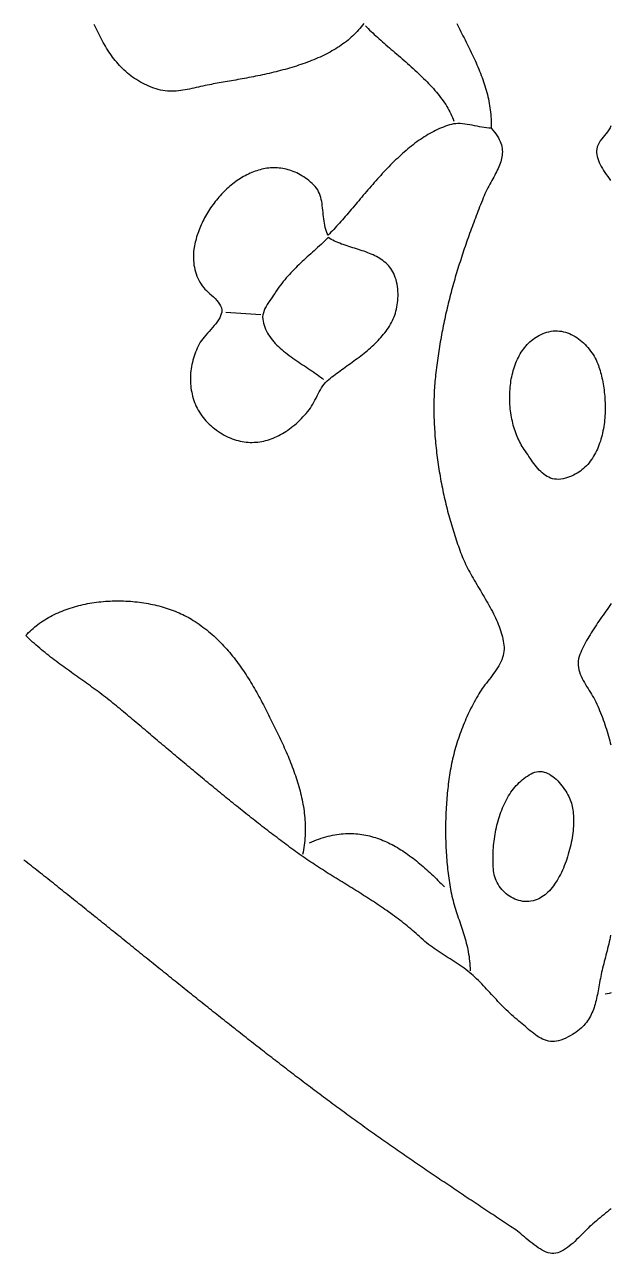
# Model space of a CAD drawing. Header units: millimetres. Extents: x 77 to 1225, y 196 to 1306.
# Drawn here: x 441 to 692, y 196 to 724 of the extents above; entities that cross this region are included whole.
import ezdxf

# ---------------------------------------------------------------- set-up
doc = ezdxf.new("R2010")
doc.units = ezdxf.units.MM
doc.layers.add('0_0_0', color=3, linetype='Continuous')

msp = doc.modelspace()

# ---------------------------------------------------------------- linework, layer by layer
at = {"layer": '0_0_0'}
for points in [[(586.44, 724.42), (585.92, 723.7), (585.38, 722.99), (584.82, 722.29), (584.24, 721.62), (583.64, 720.95), (583.02, 720.3), (582.39, 719.66), (581.74, 719.04), (581.08, 718.43), (580.4, 717.84), (579.7, 717.25), (578.99, 716.68), (578.26, 716.13), (577.52, 715.58), (576.76, 715.05), (576, 714.53), (575.21, 714.02), (574.42, 713.53), (573.61, 713.04), (572.8, 712.57), (571.97, 712.11), (571.13, 711.66), (570.28, 711.22), (569.42, 710.79), (568.55, 710.37), (567.67, 709.96), (566.78, 709.57), (565.88, 709.18), (564.98, 708.8), (564.06, 708.43), (563.14, 708.07), (562.22, 707.72), (561.28, 707.38), (560.34, 707.04), (559.4, 706.72), (558.45, 706.4), (557.49, 706.09), (556.54, 705.79), (555.57, 705.5), (554.61, 705.21), (553.64, 704.93), (552.66, 704.66), (551.69, 704.4), (550.71, 704.14), (549.74, 703.89), (548.76, 703.64), (547.78, 703.4), (546.8, 703.17), (545.82, 702.94), (544.84, 702.72), (543.86, 702.5), (542.89, 702.29), (541.91, 702.09), (540.94, 701.88), (539.97, 701.69), (539.01, 701.49), (538.04, 701.3), (537.09, 701.12), (536.13, 700.94), (535.18, 700.76), (534.24, 700.58), (533.3, 700.41), (532.37, 700.25), (531.44, 700.08), (530.52, 699.92), (529.61, 699.76), (528.7, 699.6), (527.81, 699.44), (526.92, 699.28), (526.04, 699.13), (525.17, 698.98), (524.31, 698.83), (523.46, 698.68), (522.62, 698.53), (521.8, 698.38), (520.98, 698.23), (520.18, 698.08), (519.21, 697.9), (518.24, 697.7), (517.28, 697.49), (516.32, 697.27), (515.37, 697.06), (514.42, 696.84), (513.47, 696.63), (512.52, 696.42), (511.57, 696.22), (510.62, 696.03), (509.68, 695.86), (508.73, 695.7), (507.78, 695.56), (506.83, 695.45), (505.88, 695.37), (504.93, 695.31), (503.97, 695.28), (503.01, 695.29), (502.05, 695.34), (501.08, 695.43), (500.11, 695.57), (499.14, 695.75), (498.16, 695.98), (497.17, 696.26), (496.18, 696.6), (495.16, 696.99), (494.16, 697.4), (493.2, 697.82), (492.26, 698.27), (491.35, 698.74), (490.46, 699.22), (489.59, 699.73), (488.75, 700.25), (487.93, 700.78), (487.13, 701.34), (486.36, 701.91), (485.61, 702.49), (484.87, 703.1), (484.16, 703.72), (483.47, 704.35), (482.79, 705), (482.13, 705.66), (481.5, 706.33), (480.87, 707.02), (480.27, 707.72), (479.68, 708.44), (479.1, 709.17), (478.54, 709.91), (477.99, 710.66), (477.46, 711.42), (476.94, 712.2), (476.43, 712.98), (475.93, 713.78), (475.44, 714.59), (474.97, 715.4), (474.5, 716.23), (474.04, 717.06), (473.59, 717.9), (473.15, 718.75), (472.71, 719.61), (472.29, 720.48), (471.86, 721.35), (471.45, 722.23), (471.04, 723.12), (470.63, 724.01)], [(626.42, 724.39), (626.87, 723.5), (627.31, 722.61), (627.76, 721.73), (628.21, 720.84), (628.66, 719.96), (629.11, 719.07), (629.56, 718.18), (630.01, 717.3), (630.46, 716.41), (630.9, 715.53), (631.34, 714.64), (631.78, 713.75), (632.22, 712.86), (632.65, 711.97), (633.07, 711.08), (633.49, 710.19), (633.91, 709.3), (634.32, 708.41), (634.72, 707.51), (635.11, 706.61), (635.5, 705.72), (635.88, 704.82), (636.25, 703.91), (636.61, 703.01), (636.96, 702.1), (637.3, 701.19), (637.63, 700.28), (637.95, 699.37), (638.26, 698.45), (638.55, 697.53), (638.83, 696.61), (639.1, 695.69), (639.36, 694.76), (639.6, 693.83), (639.83, 692.9), (640.04, 691.96), (640.23, 691.02), (640.41, 690.07), (640.58, 689.12), (640.72, 688.17), (640.85, 687.22), (640.96, 686.25), (641.05, 685.29), (641.12, 684.32), (641.17, 683.35), (641.21, 682.37), (641.22, 681.39), (641.21, 680.4), (641.18, 679.41), (640.23, 679.44), (639.26, 679.52), (638.26, 679.65), (637.24, 679.81), (636.22, 680), (635.18, 680.2), (634.13, 680.42), (633.08, 680.63), (632.03, 680.83), (630.99, 681.01), (629.96, 681.17), (628.94, 681.29), (627.93, 681.36), (626.95, 681.38), (626, 681.33), (625.07, 681.22), (624.18, 681.02), (623.3, 680.77), (622.44, 680.5), (621.58, 680.2), (620.72, 679.89), (619.87, 679.55), (619.02, 679.19), (618.19, 678.81), (617.35, 678.42), (616.52, 678), (615.7, 677.57), (614.88, 677.11), (614.06, 676.64), (613.25, 676.16), (612.45, 675.65), (611.65, 675.13), (610.85, 674.6), (610.06, 674.05), (609.27, 673.48), (608.49, 672.9), (607.72, 672.31), (606.94, 671.71), (606.17, 671.09), (605.41, 670.46), (604.65, 669.81), (603.9, 669.16), (603.15, 668.5), (602.4, 667.82), (601.66, 667.14), (600.92, 666.44), (600.18, 665.74), (599.45, 665.03), (598.73, 664.31), (598.01, 663.58), (597.29, 662.85), (596.57, 662.11), (595.86, 661.37), (595.16, 660.62), (594.45, 659.86), (593.75, 659.1), (593.06, 658.33), (592.36, 657.57), (591.68, 656.8), (590.99, 656.02), (590.31, 655.25), (589.63, 654.47), (588.95, 653.69), (588.28, 652.91), (587.61, 652.13), (586.94, 651.35), (586.28, 650.58), (585.62, 649.8), (584.97, 649.03), (584.31, 648.25), (583.66, 647.48), (583.01, 646.72), (582.37, 645.95), (581.72, 645.2), (581.08, 644.44), (580.45, 643.69), (579.81, 642.95), (579.18, 642.21), (578.55, 641.48), (577.92, 640.76), (577.3, 640.04), (576.68, 639.34), (576.06, 638.64), (575.44, 637.95), (574.82, 637.27), (574.21, 636.59), (573.6, 635.93), (572.99, 635.28), (572.38, 634.65), (571.78, 634.02), (571.18, 633.41), (570.78, 634.21), (570.45, 635.04), (570.16, 635.89), (569.92, 636.76), (569.71, 637.66), (569.54, 638.57), (569.39, 639.49), (569.27, 640.42), (569.16, 641.36), (569.06, 642.31), (568.97, 643.25), (568.88, 644.19), (568.78, 645.13), (568.66, 646.06), (568.53, 646.98), (568.38, 647.89), (568.2, 648.78), (567.98, 649.65), (567.72, 650.5), (567.42, 651.32), (567.07, 652.11), (566.66, 652.87), (566.18, 653.6), (565.64, 654.29), (565.03, 654.94), (564.31, 655.61), (563.58, 656.25), (562.86, 656.85), (562.13, 657.42), (561.39, 657.95), (560.65, 658.46), (559.91, 658.93), (559.17, 659.36), (558.42, 659.77), (557.68, 660.15), (556.93, 660.49), (556.17, 660.8), (555.42, 661.09), (554.67, 661.34), (553.91, 661.57), (553.16, 661.76), (552.4, 661.93), (551.64, 662.07), (550.89, 662.18), (550.13, 662.27), (549.38, 662.33), (548.62, 662.36), (547.87, 662.37), (547.12, 662.35), (546.37, 662.31), (545.62, 662.24), (544.88, 662.15), (544.13, 662.04), (543.39, 661.9), (542.65, 661.74), (541.92, 661.56), (541.19, 661.35), (540.46, 661.13), (539.74, 660.88), (539.02, 660.61), (538.3, 660.33), (537.59, 660.02), (536.89, 659.69), (536.19, 659.35), (535.49, 658.98), (534.8, 658.6), (534.12, 658.2), (533.44, 657.78), (532.77, 657.35), (532.11, 656.9), (531.45, 656.43), (530.81, 655.95), (530.16, 655.46), (529.53, 654.95), (528.9, 654.42), (528.29, 653.88), (527.68, 653.33), (527.08, 652.77), (526.49, 652.19), (525.9, 651.6), (525.33, 651), (524.77, 650.38), (524.22, 649.76), (523.68, 649.13), (523.14, 648.48), (522.62, 647.83), (522.11, 647.17), (521.62, 646.5), (521.13, 645.82), (520.65, 645.13), (520.19, 644.44), (519.74, 643.73), (519.3, 643.03), (518.88, 642.31), (518.47, 641.59), (518.07, 640.87), (517.68, 640.14), (517.31, 639.4), (516.96, 638.67), (516.61, 637.93), (516.29, 637.18), (515.97, 636.43), (515.68, 635.68), (515.39, 634.93), (515.13, 634.18), (514.88, 633.42), (514.64, 632.67), (514.42, 631.92), (514.22, 631.16), (514.04, 630.41), (513.87, 629.65), (513.72, 628.9), (513.59, 628.15), (513.48, 627.41), (513.36, 626.45), (513.28, 625.49), (513.25, 624.52), (513.25, 623.54), (513.29, 622.56), (513.37, 621.58), (513.5, 620.6), (513.66, 619.63), (513.87, 618.67), (514.12, 617.72), (514.41, 616.78), (514.74, 615.86), (515.12, 614.96), (515.54, 614.08), (516.01, 613.22), (516.52, 612.4), (517.07, 611.6), (517.67, 610.83), (518.23, 610.22), (518.87, 609.59), (519.57, 608.95), (520.32, 608.28), (521.09, 607.59), (521.86, 606.88), (522.6, 606.15), (523.31, 605.4), (523.95, 604.63), (524.5, 603.83), (524.94, 603.01), (525.26, 602.17), (525.42, 601.3), (525.41, 600.41), (525.24, 599.58), (524.95, 598.75), (524.56, 597.91), (524.07, 597.07), (523.5, 596.23), (522.86, 595.39), (522.18, 594.55), (521.46, 593.72), (520.72, 592.89), (519.97, 592.07), (519.24, 591.26), (518.53, 590.46), (517.85, 589.68), (517.23, 588.9), (516.68, 588.15), (516.22, 587.41), (515.76, 586.59), (515.33, 585.76), (514.92, 584.92), (514.54, 584.07), (514.18, 583.2), (513.85, 582.33), (513.55, 581.45), (513.27, 580.56), (513.02, 579.67), (512.79, 578.77), (512.59, 577.86), (512.42, 576.95), (512.27, 576.04), (512.15, 575.12), (512.06, 574.2), (512, 573.28), (511.96, 572.36), (511.95, 571.44), (511.97, 570.53), (512.02, 569.61), (512.1, 568.7), (512.21, 567.79), (512.34, 566.88), (512.51, 565.98), (512.7, 565.09), (512.92, 564.2), (513.18, 563.32), (513.46, 562.45), (513.78, 561.58), (514.12, 560.73), (514.5, 559.89), (514.9, 559.06), (515.34, 558.24), (515.81, 557.44), (516.31, 556.65), (516.84, 555.88), (517.41, 555.12), (518, 554.38), (518.63, 553.65), (519.29, 552.94), (519.99, 552.25), (520.72, 551.59), (521.48, 550.94), (522.27, 550.31), (523.12, 549.68), (523.97, 549.09), (524.83, 548.54), (525.68, 548.02), (526.54, 547.54), (527.4, 547.1), (528.25, 546.69), (529.11, 546.31), (529.97, 545.97), (530.82, 545.67), (531.68, 545.4), (532.53, 545.16), (533.39, 544.95), (534.24, 544.78), (535.09, 544.64), (535.94, 544.54), (536.79, 544.46), (537.63, 544.42), (538.48, 544.41), (539.32, 544.43), (540.16, 544.48), (540.99, 544.56), (541.83, 544.67), (542.65, 544.81), (543.48, 544.98), (544.3, 545.17), (545.12, 545.4), (545.93, 545.65), (546.74, 545.93), (547.55, 546.24), (548.35, 546.58), (549.15, 546.94), (549.94, 547.33), (550.72, 547.74), (551.5, 548.18), (552.28, 548.65), (553.04, 549.14), (553.8, 549.66), (554.56, 550.19), (555.31, 550.76), (556.05, 551.34), (556.79, 551.95), (557.51, 552.58), (558.23, 553.24), (558.95, 553.92), (559.65, 554.61), (560.35, 555.33), (561.04, 556.07), (561.72, 556.84), (562.39, 557.62), (562.98, 558.37), (563.54, 559.15), (564.06, 559.98), (564.56, 560.82), (565.04, 561.69), (565.5, 562.57), (565.96, 563.46), (566.42, 564.36), (566.88, 565.24), (567.35, 566.12), (567.84, 566.98), (568.35, 567.82), (568.89, 568.63), (569.46, 569.4), (570.08, 570.13), (570.74, 570.81), (571.45, 571.44), (572.12, 571.98), (572.8, 572.51), (573.49, 573.04), (574.18, 573.57), (574.89, 574.1), (575.61, 574.62), (576.33, 575.15), (577.05, 575.68), (577.78, 576.21), (578.52, 576.74), (579.26, 577.27), (580, 577.8), (580.74, 578.34), (581.48, 578.88), (582.22, 579.42), (582.96, 579.96), (583.69, 580.51), (584.43, 581.06), (585.16, 581.62), (585.88, 582.19), (586.6, 582.75), (587.31, 583.33), (588.02, 583.91), (588.71, 584.5), (589.4, 585.09), (590.08, 585.7), (590.74, 586.31), (591.39, 586.93), (592.03, 587.55), (592.66, 588.19), (593.27, 588.84), (593.87, 589.49), (594.44, 590.16), (595.01, 590.84), (595.55, 591.53), (596.07, 592.23), (596.58, 592.94), (597.06, 593.67), (597.52, 594.4), (597.96, 595.16), (598.37, 595.92), (598.76, 596.7), (599.13, 597.49), (599.47, 598.3), (599.78, 599.12), (600.06, 599.96), (600.31, 600.82), (600.54, 601.69), (600.73, 602.58), (600.89, 603.49), (601.02, 604.41), (601.12, 605.35), (601.18, 606.31), (601.21, 607.29), (601.2, 608.29), (601.15, 609.31), (601.07, 610.35), (600.95, 611.41), (600.78, 612.45), (600.58, 613.44), (600.33, 614.39), (600.04, 615.28), (599.71, 616.14), (599.35, 616.94), (598.95, 617.71), (598.52, 618.44), (598.06, 619.12), (597.56, 619.78), (597.04, 620.39), (596.48, 620.97), (595.9, 621.52), (595.3, 622.04), (594.67, 622.53), (594.01, 622.99), (593.34, 623.43), (592.65, 623.84), (591.94, 624.23), (591.21, 624.61), (590.47, 624.96), (589.71, 625.29), (588.94, 625.61), (588.16, 625.91), (587.37, 626.21), (586.58, 626.49), (585.77, 626.76), (584.96, 627.03), (584.15, 627.29), (583.34, 627.54), (582.52, 627.79), (581.71, 628.05), (580.89, 628.3), (580.08, 628.55), (579.28, 628.81), (578.48, 629.08), (577.69, 629.35), (576.91, 629.63), (576.14, 629.93), (575.38, 630.23), (574.64, 630.55), (573.91, 630.88), (573.2, 631.23), (572.5, 631.6), (571.83, 631.99), (571.18, 632.41), (570.41, 631.66), (569.65, 630.92), (568.89, 630.2), (568.14, 629.49), (567.38, 628.79), (566.63, 628.1), (565.88, 627.42), (565.14, 626.74), (564.4, 626.07), (563.66, 625.4), (562.92, 624.74), (562.19, 624.07), (561.46, 623.41), (560.74, 622.75), (560.02, 622.08), (559.31, 621.41), (558.6, 620.74), (557.9, 620.06), (557.21, 619.38), (556.52, 618.69), (555.83, 617.99), (555.16, 617.27), (554.49, 616.55), (553.83, 615.81), (553.17, 615.06), (552.52, 614.3), (551.88, 613.52), (551.25, 612.72), (550.63, 611.9), (550.01, 611.06), (549.41, 610.2), (548.81, 609.31), (548.22, 608.41), (547.74, 607.67), (547.21, 606.91), (546.65, 606.13), (546.08, 605.32), (545.52, 604.49), (544.97, 603.65), (544.46, 602.79), (544, 601.91), (543.61, 601.03), (543.31, 600.13), (543.1, 599.23), (543.01, 598.32), (543.05, 597.41), (543.2, 596.48), (543.39, 595.58), (543.64, 594.7), (543.94, 593.84), (544.28, 593), (544.67, 592.18), (545.1, 591.38), (545.57, 590.59), (546.08, 589.83), (546.62, 589.08), (547.2, 588.35), (547.81, 587.63), (548.45, 586.93), (549.12, 586.24), (549.81, 585.56), (550.53, 584.9), (551.27, 584.26), (552.02, 583.62), (552.8, 583), (553.58, 582.38), (554.39, 581.78), (555.2, 581.18), (556.02, 580.6), (556.84, 580.02), (557.67, 579.45), (558.51, 578.89), (559.34, 578.33), (560.17, 577.78), (560.99, 577.24), (561.81, 576.7), (562.62, 576.16), (563.42, 575.63), (564.21, 575.1), (564.98, 574.57), (565.74, 574.04), (566.47, 573.52), (567.18, 572.99), (567.87, 572.46), (568.54, 571.94), (569.18, 571.41)], [(587.18, 723.41), (587.77, 722.8), (588.38, 722.18), (589, 721.56), (589.65, 720.94), (590.3, 720.32), (590.98, 719.69), (591.66, 719.06), (592.36, 718.43), (593.07, 717.79), (593.79, 717.15), (594.52, 716.51), (595.26, 715.86), (596.01, 715.21), (596.76, 714.56), (597.52, 713.9), (598.29, 713.24), (599.07, 712.58), (599.84, 711.91), (600.63, 711.24), (601.41, 710.57), (602.2, 709.9), (602.98, 709.22), (603.77, 708.53), (604.56, 707.85), (605.34, 707.16), (606.13, 706.46), (606.91, 705.77), (607.69, 705.07), (608.46, 704.36), (609.22, 703.65), (609.98, 702.94), (610.74, 702.23), (611.48, 701.51), (612.22, 700.79), (612.95, 700.07), (613.67, 699.34), (614.37, 698.61), (615.07, 697.87), (615.75, 697.13), (616.41, 696.39), (617.07, 695.65), (617.71, 694.9), (618.33, 694.14), (618.93, 693.39), (619.52, 692.63), (620.09, 691.86), (620.64, 691.09), (621.17, 690.32), (621.68, 689.55), (622.16, 688.77), (622.63, 687.99), (623.07, 687.2), (623.48, 686.41), (623.88, 685.62), (624.24, 684.82), (624.58, 684.02), (624.89, 683.22), (625.18, 682.41)], [(641.18, 679.41), (641.95, 678.56), (642.65, 677.72), (643.27, 676.9), (643.83, 676.09), (644.32, 675.29), (644.74, 674.5), (645.09, 673.73), (645.39, 672.96), (645.63, 672.21), (645.81, 671.46), (645.94, 670.72), (646.02, 669.99), (646.05, 669.26), (646.03, 668.54), (645.97, 667.82), (645.87, 667.1), (645.73, 666.38), (645.55, 665.67), (645.34, 664.96), (645.1, 664.24), (644.83, 663.53), (644.53, 662.81), (644.21, 662.09), (643.87, 661.36), (643.51, 660.63), (643.13, 659.9), (642.74, 659.15), (642.33, 658.4), (641.92, 657.65), (641.5, 656.88), (641.08, 656.1), (640.65, 655.31), (640.23, 654.51), (639.81, 653.7), (639.39, 652.87), (638.98, 652.03), (638.58, 651.17), (638.2, 650.3), (637.83, 649.41), (637.44, 648.44), (637.06, 647.47), (636.67, 646.51), (636.29, 645.55), (635.92, 644.59), (635.55, 643.63), (635.18, 642.68), (634.81, 641.72), (634.45, 640.77), (634.09, 639.82), (633.73, 638.87), (633.37, 637.93), (633.02, 636.98), (632.68, 636.04), (632.33, 635.09), (631.99, 634.15), (631.65, 633.21), (631.31, 632.27), (630.98, 631.33), (630.65, 630.39), (630.33, 629.45), (630, 628.52), (629.69, 627.58), (629.37, 626.65), (629.06, 625.71), (628.75, 624.77), (628.44, 623.84), (628.14, 622.9), (627.84, 621.97), (627.54, 621.03), (627.25, 620.1), (626.96, 619.16), (626.67, 618.23), (626.39, 617.29), (626.11, 616.35), (625.83, 615.42), (625.56, 614.48), (625.29, 613.54), (625.02, 612.6), (624.76, 611.66), (624.5, 610.72), (624.25, 609.78), (624, 608.84), (623.75, 607.89), (623.5, 606.95), (623.26, 606), (623.02, 605.05), (622.79, 604.1), (622.56, 603.15), (622.33, 602.19), (622.11, 601.24), (621.89, 600.28), (621.67, 599.32), (621.46, 598.36), (621.25, 597.4), (621.04, 596.43), (620.84, 595.46), (620.64, 594.49), (620.45, 593.52), (620.25, 592.54), (620.07, 591.57), (619.88, 590.58), (619.7, 589.6), (619.53, 588.61), (619.35, 587.62), (619.19, 586.63), (619.02, 585.64), (618.86, 584.64), (618.7, 583.63), (618.55, 582.63), (618.4, 581.62), (618.25, 580.61), (618.11, 579.59), (617.97, 578.57), (617.84, 577.54), (617.71, 576.52), (617.58, 575.48), (617.46, 574.45), (617.34, 573.41), (617.24, 572.48), (617.15, 571.55), (617.06, 570.61), (616.99, 569.67), (616.92, 568.72), (616.85, 567.77), (616.8, 566.82), (616.75, 565.86), (616.71, 564.9), (616.67, 563.93), (616.64, 562.96), (616.62, 561.99), (616.61, 561.01), (616.6, 560.03), (616.6, 559.04), (616.6, 558.06), (616.61, 557.07), (616.63, 556.08), (616.66, 555.08), (616.69, 554.08), (616.73, 553.08), (616.77, 552.08), (616.83, 551.08), (616.88, 550.07), (616.95, 549.07), (617.02, 548.06), (617.09, 547.05), (617.18, 546.04), (617.27, 545.03), (617.36, 544.01), (617.46, 543), (617.57, 541.99), (617.68, 540.97), (617.8, 539.96), (617.92, 538.94), (618.05, 537.92), (618.19, 536.91), (618.33, 535.89), (618.48, 534.88), (618.63, 533.87), (618.79, 532.85), (618.95, 531.84), (619.12, 530.83), (619.3, 529.82), (619.48, 528.81), (619.66, 527.8), (619.85, 526.79), (620.05, 525.79), (620.25, 524.79), (620.45, 523.79), (620.67, 522.79), (620.88, 521.79), (621.1, 520.8), (621.33, 519.8), (621.56, 518.82), (621.8, 517.83), (622.04, 516.85), (622.28, 515.87), (622.53, 514.89), (622.79, 513.92), (623.05, 512.95), (623.31, 511.98), (623.58, 511.02), (623.85, 510.06), (624.13, 509.11), (624.41, 508.16), (624.7, 507.22), (624.99, 506.28), (625.28, 505.34), (625.58, 504.41), (625.88, 503.49), (626.19, 502.57), (626.5, 501.65), (626.82, 500.74), (627.14, 499.84), (627.46, 498.94), (627.79, 498.05), (628.12, 497.16), (628.45, 496.28), (628.79, 495.41), (629.12, 494.59), (629.48, 493.76), (629.85, 492.92), (630.25, 492.08), (630.66, 491.24), (631.1, 490.39), (631.54, 489.53), (632.01, 488.67), (632.48, 487.8), (632.97, 486.93), (633.47, 486.06), (633.98, 485.18), (634.49, 484.3), (635.01, 483.41), (635.54, 482.53), (636.07, 481.63), (636.6, 480.74), (637.13, 479.84), (637.67, 478.94), (638.2, 478.04), (638.72, 477.14), (639.25, 476.24), (639.76, 475.33), (640.27, 474.42), (640.77, 473.52), (641.26, 472.61), (641.74, 471.7), (642.21, 470.79), (642.66, 469.88), (643.09, 468.97), (643.51, 468.06), (643.91, 467.15), (644.29, 466.25), (644.65, 465.34), (644.99, 464.44), (645.3, 463.54), (645.59, 462.64), (645.85, 461.74), (646.08, 460.84), (646.29, 459.95), (646.46, 459.06), (646.6, 458.17), (646.71, 457.29), (646.78, 456.41), (646.79, 455.5), (646.73, 454.6), (646.59, 453.7), (646.38, 452.81), (646.1, 451.92), (645.77, 451.04), (645.38, 450.16), (644.94, 449.3), (644.47, 448.43), (643.95, 447.58), (643.41, 446.73), (642.84, 445.89), (642.24, 445.05), (641.64, 444.23), (641.02, 443.41), (640.4, 442.6), (639.78, 441.79), (639.17, 441), (638.57, 440.21), (637.99, 439.43), (637.43, 438.66), (636.9, 437.9), (636.41, 437.15), (635.95, 436.41), (635.44, 435.53), (634.93, 434.64), (634.44, 433.75), (633.95, 432.86), (633.48, 431.96), (633.01, 431.06), (632.55, 430.16), (632.1, 429.25), (631.66, 428.34), (631.23, 427.43), (630.81, 426.51), (630.4, 425.59), (630, 424.66), (629.6, 423.73), (629.22, 422.8), (628.85, 421.86), (628.48, 420.92), (628.13, 419.98), (627.79, 419.03), (627.45, 418.08), (627.13, 417.13), (626.82, 416.17), (626.51, 415.21), (626.22, 414.24), (625.93, 413.27), (625.66, 412.3), (625.4, 411.33), (625.14, 410.35), (624.9, 409.37), (624.67, 408.38), (624.45, 407.4), (624.24, 406.4), (624.04, 405.41), (623.85, 404.41), (623.67, 403.41), (623.5, 402.41), (623.35, 401.46), (623.21, 400.5), (623.07, 399.54), (622.94, 398.58), (622.81, 397.6), (622.69, 396.63), (622.58, 395.64), (622.47, 394.65), (622.37, 393.66), (622.28, 392.66), (622.19, 391.66), (622.11, 390.66), (622.03, 389.65), (621.97, 388.63), (621.9, 387.62), (621.85, 386.6), (621.8, 385.58), (621.75, 384.56), (621.71, 383.54), (621.68, 382.51), (621.66, 381.48), (621.64, 380.45), (621.63, 379.43), (621.62, 378.4), (621.62, 377.37), (621.63, 376.34), (621.64, 375.31), (621.66, 374.28), (621.69, 373.25), (621.72, 372.23), (621.76, 371.2), (621.81, 370.18), (621.86, 369.16), (621.92, 368.14), (621.99, 367.13), (622.06, 366.12), (622.14, 365.11), (622.22, 364.1), (622.31, 363.1), (622.41, 362.1), (622.52, 361.11), (622.63, 360.12), (622.74, 359.13), (622.87, 358.16), (623, 357.18), (623.14, 356.22), (623.28, 355.25), (623.43, 354.3), (623.59, 353.35), (623.76, 352.41), (623.94, 351.42), (624.15, 350.43), (624.37, 349.46), (624.6, 348.5), (624.84, 347.55), (625.1, 346.61), (625.36, 345.68), (625.64, 344.75), (625.92, 343.82), (626.21, 342.91), (626.51, 342), (626.81, 341.09), (627.11, 340.18), (627.42, 339.28), (627.72, 338.38), (628.03, 337.48), (628.33, 336.58), (628.63, 335.68), (628.93, 334.77), (629.22, 333.87), (629.5, 332.96), (629.78, 332.05), (630.04, 331.13), (630.3, 330.21), (630.55, 329.28), (630.78, 328.35), (631, 327.41), (631.2, 326.46), (631.39, 325.5), (631.56, 324.53), (631.72, 323.55), (631.85, 322.56), (631.96, 321.56), (632.05, 320.54), (632.12, 319.51), (632.16, 318.47), (632.18, 317.41)], [(692.73, 680.41), (692.32, 679.51), (691.83, 678.66), (691.26, 677.85), (690.65, 677.07), (690.01, 676.3), (689.37, 675.54), (688.74, 674.77), (688.15, 673.98), (687.62, 673.16), (687.17, 672.3), (686.82, 671.39), (686.6, 670.41), (686.53, 669.63), (686.54, 668.83), (686.63, 668.02), (686.79, 667.2), (687.03, 666.38), (687.33, 665.54), (687.68, 664.7), (688.09, 663.85), (688.54, 662.99), (689.04, 662.14), (689.57, 661.28), (690.14, 660.41), (690.73, 659.55), (691.34, 658.69), (691.96, 657.83), (692.59, 656.98)], [(527.18, 600.41), (542.18, 599.41)], [(665.18, 591.72), (666.09, 591.97), (667, 592.15), (667.91, 592.27), (668.81, 592.32), (669.7, 592.31), (670.59, 592.25), (671.47, 592.13), (672.33, 591.95), (673.19, 591.73), (674.03, 591.45), (674.87, 591.13), (675.68, 590.76), (676.48, 590.35), (677.27, 589.9), (678.04, 589.41), (678.78, 588.89), (679.51, 588.33), (680.22, 587.74), (680.91, 587.12), (681.57, 586.48), (682.21, 585.81), (682.82, 585.11), (683.41, 584.4), (683.97, 583.66), (684.5, 582.91), (685.01, 582.15), (685.48, 581.38), (685.92, 580.59), (686.33, 579.8), (686.7, 579.01), (687.04, 578.21), (687.34, 577.41), (687.58, 576.7), (687.82, 575.98), (688.04, 575.24), (688.26, 574.48), (688.47, 573.7), (688.66, 572.9), (688.85, 572.09), (689.03, 571.26), (689.19, 570.43), (689.35, 569.57), (689.49, 568.71), (689.62, 567.83), (689.74, 566.95), (689.85, 566.05), (689.95, 565.15), (690.03, 564.24), (690.1, 563.32), (690.15, 562.39), (690.19, 561.46), (690.22, 560.53), (690.23, 559.59), (690.23, 558.65), (690.21, 557.71), (690.17, 556.77), (690.12, 555.83), (690.06, 554.89), (689.97, 553.95), (689.88, 553.02), (689.76, 552.09), (689.62, 551.16), (689.47, 550.24), (689.3, 549.33), (689.11, 548.42), (688.9, 547.52), (688.67, 546.63), (688.43, 545.75), (688.16, 544.88), (687.87, 544.02), (687.57, 543.18), (687.24, 542.35), (686.89, 541.53), (686.52, 540.73), (686.12, 539.94), (685.71, 539.17), (685.27, 538.42), (684.81, 537.69), (684.33, 536.98), (683.82, 536.29), (683.29, 535.62), (682.73, 534.97), (682.15, 534.35), (681.55, 533.75), (680.92, 533.17), (680.27, 532.62), (679.59, 532.1), (678.88, 531.6), (678.15, 531.13), (677.39, 530.7), (676.6, 530.29), (675.79, 529.91), (674.94, 529.57), (674.07, 529.26), (673.18, 528.98), (672.14, 528.73), (671.14, 528.57), (670.19, 528.51), (669.28, 528.53), (668.4, 528.63), (667.56, 528.81), (666.76, 529.07), (665.98, 529.39), (665.24, 529.78), (664.53, 530.22), (663.84, 530.72), (663.18, 531.26), (662.54, 531.86), (661.92, 532.49), (661.32, 533.15), (660.73, 533.85), (660.16, 534.57), (659.61, 535.31), (659.07, 536.06), (658.53, 536.83), (658.01, 537.61), (657.49, 538.38), (656.97, 539.16), (656.46, 539.92), (655.94, 540.67), (655.43, 541.41), (655, 542.03), (654.59, 542.67), (654.19, 543.33), (653.8, 544.01), (653.43, 544.72), (653.07, 545.44), (652.73, 546.18), (652.4, 546.94), (652.09, 547.71), (651.79, 548.5), (651.51, 549.3), (651.25, 550.12), (650.99, 550.95), (650.76, 551.79), (650.54, 552.65), (650.34, 553.51), (650.15, 554.39), (649.98, 555.27), (649.83, 556.16), (649.69, 557.06), (649.57, 557.96), (649.46, 558.87), (649.38, 559.79), (649.31, 560.71), (649.26, 561.63), (649.23, 562.55), (649.21, 563.48), (649.21, 564.4), (649.23, 565.32), (649.27, 566.25), (649.33, 567.17), (649.41, 568.09), (649.5, 569), (649.62, 569.91), (649.75, 570.81), (649.9, 571.71), (650.08, 572.6), (650.27, 573.48), (650.48, 574.35), (650.71, 575.22), (650.97, 576.07), (651.24, 576.91), (651.53, 577.74), (651.85, 578.55), (652.18, 579.35), (652.54, 580.14), (652.92, 580.91), (653.32, 581.66), (653.74, 582.4), (654.18, 583.12), (654.64, 583.82), (655.13, 584.5), (655.64, 585.16), (656.17, 585.79), (656.72, 586.41), (657.3, 587), (657.89, 587.57), (658.52, 588.11), (659.16, 588.62), (659.83, 589.11), (660.52, 589.57), (661.24, 590.01), (661.98, 590.41), (662.74, 590.79), (663.53, 591.13), (664.34, 591.44), (665.18, 591.72)], [(692.59, 332.68), (692.38, 331.72), (692.17, 330.77), (691.96, 329.82), (691.74, 328.86), (691.51, 327.92), (691.29, 326.97), (691.06, 326.02), (690.82, 325.08), (690.59, 324.14), (690.35, 323.21), (690.1, 322.27), (689.85, 321.34), (689.6, 320.41), (689.36, 319.48), (689.13, 318.56), (688.91, 317.65), (688.71, 316.73), (688.52, 315.83), (688.35, 314.93), (688.17, 314.03), (688.01, 313.15), (687.85, 312.26), (687.69, 311.39), (687.54, 310.52), (687.38, 309.66), (687.22, 308.81), (687.06, 307.97), (686.89, 307.13), (686.72, 306.3), (686.54, 305.49), (686.35, 304.68), (686.14, 303.88), (685.92, 303.09), (685.69, 302.31), (685.44, 301.55), (685.17, 300.79), (684.88, 300.04), (684.57, 299.31), (684.23, 298.59), (683.87, 297.88), (683.49, 297.19), (683.07, 296.5), (682.63, 295.83), (682.15, 295.18), (681.64, 294.53), (681.09, 293.91), (680.51, 293.29), (679.88, 292.69), (679.22, 292.11), (678.52, 291.54), (677.77, 290.99), (676.98, 290.45), (676.14, 289.94), (675.25, 289.43), (674.31, 288.95), (673.32, 288.48), (672.27, 288.03), (671.18, 287.6), (670.24, 287.29), (669.32, 287.09), (668.42, 286.99), (667.54, 286.97), (666.67, 287.04), (665.82, 287.19), (664.99, 287.4), (664.17, 287.69), (663.36, 288.03), (662.57, 288.43), (661.79, 288.87), (661.02, 289.36), (660.27, 289.88), (659.52, 290.43), (658.79, 291.01), (658.06, 291.6), (657.34, 292.2), (656.63, 292.82), (655.93, 293.43), (655.23, 294.03), (654.54, 294.62), (653.86, 295.2), (653.18, 295.75), (652.36, 296.4), (651.56, 297.07), (650.77, 297.75), (650, 298.44), (649.24, 299.14), (648.49, 299.85), (647.75, 300.57), (647.02, 301.3), (646.3, 302.03), (645.58, 302.76), (644.88, 303.5), (644.17, 304.25), (643.47, 305), (642.78, 305.75), (642.08, 306.5), (641.39, 307.25), (640.7, 308), (640, 308.75), (639.3, 309.5), (638.6, 310.24), (637.89, 310.98), (637.18, 311.72), (636.46, 312.45), (635.74, 313.17), (635, 313.88), (634.26, 314.59), (633.5, 315.29), (632.74, 315.98), (631.97, 316.64), (631.19, 317.28), (630.39, 317.9), (629.59, 318.51), (628.77, 319.1), (627.94, 319.68), (627.1, 320.25), (626.25, 320.81), (625.4, 321.37), (624.54, 321.92), (623.68, 322.46), (622.81, 323.01), (621.94, 323.55), (621.08, 324.1), (620.21, 324.64), (619.35, 325.2), (618.5, 325.76), (617.64, 326.33), (616.8, 326.9), (615.96, 327.49), (615.13, 328.1), (614.31, 328.72), (613.51, 329.35), (612.72, 330), (611.94, 330.68), (611.18, 331.37), (610.44, 332.06), (609.7, 332.73), (608.95, 333.4), (608.19, 334.07), (607.44, 334.72), (606.67, 335.37), (605.91, 336.01), (605.13, 336.64), (604.36, 337.27), (603.58, 337.89), (602.79, 338.5), (602, 339.11), (601.21, 339.71), (600.42, 340.31), (599.62, 340.9), (598.81, 341.49), (598, 342.07), (597.19, 342.64), (596.38, 343.22), (595.57, 343.78), (594.75, 344.35), (593.93, 344.91), (593.1, 345.46), (592.27, 346.02), (591.45, 346.56), (590.61, 347.11), (589.78, 347.65), (588.95, 348.19), (588.11, 348.73), (587.27, 349.26), (586.43, 349.8), (585.59, 350.33), (584.75, 350.86), (583.91, 351.39), (583.06, 351.91), (582.22, 352.44), (581.37, 352.96), (580.52, 353.48), (579.68, 354.01), (578.83, 354.53), (577.98, 355.05), (577.14, 355.57), (576.29, 356.1), (575.44, 356.62), (574.6, 357.14), (573.75, 357.67), (572.91, 358.19), (572.06, 358.72), (571.22, 359.25), (570.38, 359.78), (569.53, 360.31), (568.69, 360.84), (567.86, 361.38), (567.02, 361.91), (566.18, 362.46), (565.35, 363), (564.52, 363.55), (563.69, 364.1), (562.86, 364.65), (562.04, 365.21), (561.22, 365.77), (560.4, 366.33), (559.58, 366.9), (558.77, 367.47), (557.96, 368.05), (557.15, 368.63), (556.35, 369.22), (555.55, 369.81), (554.75, 370.4), (553.95, 371), (553.15, 371.59), (552.36, 372.19), (551.56, 372.78), (550.77, 373.38), (549.97, 373.98), (549.18, 374.58), (548.38, 375.19), (547.59, 375.79), (546.8, 376.39), (546.01, 377), (545.22, 377.61), (544.43, 378.22), (543.64, 378.83), (542.85, 379.44), (542.06, 380.05), (541.27, 380.67), (540.48, 381.28), (539.7, 381.9), (538.91, 382.52), (538.12, 383.14), (537.34, 383.76), (536.55, 384.38), (535.77, 385), (534.99, 385.62), (534.2, 386.25), (533.42, 386.87), (532.64, 387.5), (531.86, 388.12), (531.07, 388.75), (530.29, 389.38), (529.51, 390.01), (528.73, 390.64), (527.95, 391.27), (527.18, 391.9), (526.4, 392.54), (525.62, 393.17), (524.84, 393.8), (524.06, 394.44), (523.29, 395.08), (522.51, 395.71), (521.73, 396.35), (520.96, 396.99), (520.18, 397.63), (519.41, 398.26), (518.63, 398.9), (517.86, 399.54), (517.09, 400.18), (516.31, 400.83), (515.54, 401.47), (514.77, 402.11), (513.99, 402.75), (513.22, 403.39), (512.45, 404.04), (511.68, 404.68), (510.9, 405.33), (510.13, 405.97), (509.36, 406.61), (508.59, 407.26), (507.82, 407.91), (507.05, 408.55), (506.28, 409.2), (505.51, 409.84), (504.74, 410.49), (503.97, 411.14), (503.2, 411.78), (502.43, 412.43), (501.66, 413.08), (500.9, 413.72), (500.13, 414.37), (499.36, 415.02), (498.59, 415.66), (497.82, 416.31), (497.05, 416.96), (496.29, 417.61), (495.52, 418.25), (494.75, 418.9), (493.98, 419.55), (493.22, 420.19), (492.45, 420.84), (491.68, 421.49), (490.91, 422.13), (490.15, 422.78), (489.38, 423.42), (488.61, 424.07), (487.85, 424.71), (487.08, 425.36), (486.31, 426), (485.54, 426.65), (484.78, 427.29), (484.01, 427.94), (483.24, 428.58), (482.48, 429.22), (481.71, 429.86), (480.94, 430.51), (480.18, 431.15), (479.4, 431.79), (478.62, 432.43), (477.83, 433.06), (477.04, 433.69), (476.25, 434.31), (475.45, 434.93), (474.66, 435.54), (473.85, 436.15), (473.05, 436.76), (472.24, 437.36), (471.43, 437.96), (470.62, 438.56), (469.8, 439.15), (468.99, 439.74), (468.17, 440.33), (467.35, 440.92), (466.53, 441.51), (465.71, 442.09), (464.89, 442.68), (464.07, 443.26), (463.25, 443.85), (462.42, 444.43), (461.6, 445.02), (460.78, 445.6), (459.96, 446.19), (459.15, 446.78), (458.33, 447.37), (457.51, 447.96), (456.7, 448.56), (455.89, 449.15), (455.08, 449.75), (454.27, 450.36), (453.47, 450.96), (452.67, 451.57), (451.87, 452.19), (451.08, 452.81), (450.29, 453.43), (449.5, 454.06), (448.72, 454.7), (447.94, 455.34), (447.17, 455.98), (446.4, 456.64), (445.64, 457.3), (444.88, 457.96), (444.13, 458.64), (443.38, 459.32), (442.64, 460.01), (441.9, 460.7), (441.18, 461.41), (441.78, 462.06), (442.4, 462.7), (443.03, 463.32), (443.68, 463.92), (444.35, 464.51), (445.03, 465.09), (445.73, 465.65), (446.44, 466.2), (447.16, 466.73), (447.9, 467.24), (448.65, 467.74), (449.42, 468.23), (450.19, 468.7), (450.98, 469.16), (451.78, 469.6), (452.59, 470.03), (453.42, 470.44), (454.25, 470.84), (455.09, 471.23), (455.94, 471.6), (456.81, 471.95), (457.68, 472.29), (458.56, 472.62), (459.45, 472.94), (460.34, 473.23), (461.25, 473.52), (462.16, 473.79), (463.08, 474.05), (464, 474.29), (464.93, 474.52), (465.87, 474.73), (466.81, 474.94), (467.75, 475.12), (468.71, 475.3), (469.66, 475.46), (470.62, 475.6), (471.58, 475.74), (472.55, 475.86), (473.52, 475.96), (474.49, 476.05), (475.46, 476.13), (476.43, 476.2), (477.41, 476.25), (478.39, 476.29), (479.36, 476.31), (480.34, 476.33), (481.32, 476.33), (482.29, 476.31), (483.27, 476.29), (484.24, 476.25), (485.22, 476.19), (486.19, 476.13), (487.15, 476.05), (488.12, 475.96), (489.08, 475.85), (490.04, 475.74), (490.99, 475.61), (491.94, 475.47), (492.88, 475.31), (493.82, 475.14), (494.76, 474.96), (495.69, 474.77), (496.61, 474.57), (497.52, 474.35), (498.43, 474.12), (499.33, 473.88), (500.23, 473.63), (501.11, 473.36), (501.99, 473.08), (502.86, 472.79), (503.72, 472.49), (504.57, 472.18), (505.41, 471.85), (506.24, 471.51), (507.06, 471.16), (507.86, 470.8), (508.66, 470.43), (509.44, 470.04), (510.22, 469.65), (510.98, 469.24), (511.72, 468.82), (512.46, 468.39), (513.18, 467.94), (514.04, 467.39), (514.89, 466.82), (515.73, 466.24), (516.56, 465.65), (517.37, 465.05), (518.17, 464.44), (518.96, 463.82), (519.74, 463.18), (520.51, 462.54), (521.26, 461.89), (522, 461.22), (522.74, 460.55), (523.46, 459.87), (524.17, 459.18), (524.87, 458.47), (525.55, 457.76), (526.23, 457.05), (526.9, 456.32), (527.56, 455.58), (528.21, 454.84), (528.85, 454.09), (529.48, 453.33), (530.1, 452.57), (530.72, 451.79), (531.32, 451.02), (531.92, 450.23), (532.5, 449.44), (533.08, 448.64), (533.66, 447.83), (534.22, 447.02), (534.78, 446.21), (535.33, 445.39), (535.87, 444.56), (536.41, 443.73), (536.94, 442.89), (537.46, 442.05), (537.98, 441.21), (538.49, 440.36), (538.99, 439.51), (539.49, 438.65), (539.99, 437.79), (540.47, 436.93), (540.96, 436.06), (541.44, 435.19), (541.91, 434.32), (542.38, 433.45), (542.85, 432.57), (543.31, 431.7), (543.77, 430.82), (544.22, 429.94), (544.67, 429.06), (545.12, 428.17), (545.57, 427.29), (546.01, 426.41), (546.43, 425.55), (546.86, 424.69), (547.29, 423.83), (547.72, 422.96), (548.15, 422.09), (548.57, 421.22), (549, 420.34), (549.42, 419.46), (549.85, 418.58), (550.27, 417.69), (550.69, 416.8), (551.1, 415.91), (551.52, 415.02), (551.93, 414.12), (552.33, 413.22), (552.74, 412.32), (553.13, 411.41), (553.52, 410.5), (553.91, 409.59), (554.29, 408.67), (554.67, 407.76), (555.04, 406.84), (555.4, 405.91), (555.75, 404.99), (556.1, 404.06), (556.44, 403.13), (556.77, 402.2), (557.1, 401.27), (557.41, 400.33), (557.71, 399.39), (558.01, 398.45), (558.29, 397.51), (558.57, 396.56), (558.83, 395.61), (559.09, 394.66), (559.33, 393.71), (559.56, 392.76), (559.77, 391.8), (559.98, 390.84), (560.17, 389.88), (560.35, 388.92), (560.51, 387.96), (560.66, 387), (560.8, 386.03), (560.92, 385.06), (561.03, 384.09), (561.12, 383.12), (561.2, 382.15), (561.25, 381.17), (561.3, 380.2), (561.32, 379.22), (561.33, 378.24), (561.32, 377.26), (561.29, 376.28), (561.25, 375.3), (561.18, 374.32), (561.1, 373.33), (561, 372.35), (560.87, 371.36), (560.73, 370.38), (560.57, 369.39), (560.38, 368.4), (560.18, 367.41)], [(692.75, 475.18), (692.18, 474.34), (691.62, 473.5), (691.04, 472.66), (690.47, 471.83), (689.89, 470.99), (689.31, 470.15), (688.73, 469.32), (688.15, 468.48), (687.58, 467.64), (687.01, 466.81), (686.44, 465.97), (685.88, 465.13), (685.33, 464.29), (684.79, 463.46), (684.26, 462.62), (683.73, 461.77), (683.23, 460.93), (682.73, 460.09), (682.25, 459.24), (681.78, 458.4), (681.34, 457.55), (680.91, 456.7), (680.5, 455.84), (680.11, 454.99), (679.74, 454.13), (679.39, 453.27), (679.07, 452.41), (678.8, 451.47), (678.64, 450.52), (678.58, 449.58), (678.61, 448.63), (678.74, 447.68), (678.94, 446.74), (679.21, 445.8), (679.54, 444.86), (679.93, 443.93), (680.36, 443.01), (680.82, 442.1), (681.32, 441.2), (681.83, 440.32), (682.36, 439.45), (682.88, 438.6), (683.4, 437.77), (683.91, 436.96), (684.39, 436.17), (684.85, 435.41), (685.3, 434.6), (685.75, 433.75), (686.19, 432.88), (686.63, 431.98), (687.05, 431.05), (687.46, 430.11), (687.87, 429.15), (688.27, 428.17), (688.65, 427.18), (689.03, 426.18), (689.4, 425.17), (689.75, 424.16), (690.1, 423.15), (690.43, 422.14), (690.75, 421.13), (691.06, 420.13), (691.36, 419.14), (691.65, 418.15), (691.92, 417.19), (692.18, 416.24), (692.43, 415.31), (692.66, 414.41)], [(659.18, 402.36), (659.98, 402.69), (660.79, 402.9), (661.59, 403.01), (662.39, 403.02), (663.19, 402.94), (663.98, 402.77), (664.76, 402.52), (665.53, 402.2), (666.29, 401.81), (667.03, 401.35), (667.76, 400.84), (668.47, 400.27), (669.16, 399.66), (669.83, 399.01), (670.47, 398.32), (671.09, 397.6), (671.68, 396.86), (672.25, 396.1), (672.78, 395.33), (673.28, 394.56), (673.75, 393.78), (674.18, 393), (674.57, 392.24), (674.93, 391.49), (675.24, 390.77), (675.51, 390.07), (675.73, 389.41), (675.93, 388.73), (676.1, 388.02), (676.24, 387.28), (676.37, 386.5), (676.47, 385.7), (676.55, 384.88), (676.61, 384.03), (676.65, 383.15), (676.66, 382.26), (676.65, 381.34), (676.62, 380.41), (676.57, 379.46), (676.5, 378.5), (676.41, 377.52), (676.3, 376.53), (676.16, 375.53), (676.01, 374.53), (675.84, 373.52), (675.64, 372.5), (675.43, 371.48), (675.2, 370.46), (674.95, 369.45), (674.68, 368.43), (674.39, 367.42), (674.08, 366.41), (673.76, 365.41), (673.42, 364.42), (673.05, 363.44), (672.68, 362.47), (672.28, 361.52), (671.87, 360.58), (671.43, 359.66), (670.99, 358.76), (670.52, 357.88), (670.04, 357.03), (669.55, 356.19), (669.03, 355.39), (668.5, 354.61), (667.96, 353.86), (667.4, 353.14), (666.83, 352.45), (666.24, 351.8), (665.63, 351.18), (665.01, 350.6), (664.38, 350.06), (663.73, 349.56), (663.07, 349.11), (662.39, 348.69), (661.7, 348.33), (661, 348.01), (660.12, 347.68), (659.23, 347.43), (658.34, 347.26), (657.45, 347.15), (656.57, 347.11), (655.69, 347.13), (654.82, 347.22), (653.96, 347.37), (653.11, 347.58), (652.28, 347.85), (651.46, 348.17), (650.66, 348.54), (649.89, 348.96), (649.14, 349.42), (648.41, 349.93), (647.71, 350.49), (647.05, 351.08), (646.41, 351.71), (645.82, 352.37), (645.26, 353.07), (644.74, 353.8), (644.26, 354.55), (643.82, 355.33), (643.44, 356.13), (643.1, 356.96), (642.81, 357.8), (642.58, 358.65), (642.41, 359.53), (642.29, 360.41), (642.21, 361.24), (642.15, 362.08), (642.1, 362.94), (642.07, 363.82), (642.05, 364.71), (642.04, 365.61), (642.05, 366.52), (642.07, 367.44), (642.1, 368.37), (642.15, 369.31), (642.22, 370.26), (642.3, 371.21), (642.39, 372.17), (642.5, 373.13), (642.63, 374.1), (642.77, 375.06), (642.93, 376.03), (643.11, 377), (643.3, 377.97), (643.51, 378.93), (643.73, 379.89), (643.97, 380.85), (644.23, 381.8), (644.5, 382.75), (644.8, 383.69), (645.11, 384.62), (645.44, 385.55), (645.78, 386.46), (646.15, 387.36), (646.53, 388.25), (646.94, 389.13), (647.36, 389.99), (647.8, 390.84), (648.25, 391.67), (648.73, 392.48), (649.23, 393.28), (649.75, 394.06), (650.29, 394.81), (650.84, 395.55), (651.42, 396.26), (652.02, 396.95), (652.64, 397.62), (653.28, 398.26), (653.94, 398.88), (654.62, 399.46), (655.33, 400.02), (656.05, 400.55), (656.8, 401.05), (657.57, 401.52), (658.36, 401.96), (659.18, 402.36)], [(563.18, 372.41), (564.2, 372.85), (565.21, 373.26), (566.22, 373.65), (567.22, 374), (568.21, 374.34), (569.19, 374.64), (570.16, 374.92), (571.13, 375.17), (572.09, 375.4), (573.04, 375.6), (573.99, 375.78), (574.92, 375.93), (575.85, 376.06), (576.77, 376.16), (577.69, 376.24), (578.6, 376.3), (579.5, 376.34), (580.4, 376.35), (581.29, 376.34), (582.17, 376.31), (583.04, 376.25), (583.91, 376.18), (584.78, 376.08), (585.64, 375.97), (586.49, 375.83), (587.33, 375.67), (588.17, 375.5), (589.01, 375.3), (589.84, 375.09), (590.66, 374.86), (591.48, 374.6), (592.3, 374.34), (593.1, 374.05), (593.91, 373.75), (594.71, 373.43), (595.5, 373.09), (596.29, 372.73), (597.08, 372.37), (597.86, 371.98), (598.63, 371.58), (599.41, 371.16), (600.18, 370.74), (600.94, 370.29), (601.7, 369.83), (602.46, 369.36), (603.21, 368.88), (603.96, 368.38), (604.71, 367.87), (605.45, 367.35), (606.19, 366.81), (606.93, 366.26), (607.66, 365.71), (608.39, 365.14), (609.12, 364.56), (609.84, 363.97), (610.57, 363.37), (611.29, 362.76), (612.01, 362.14), (612.72, 361.52), (613.43, 360.88), (614.15, 360.24), (614.86, 359.58), (615.56, 358.92), (616.27, 358.26), (616.97, 357.58), (617.68, 356.9), (618.38, 356.21), (619.08, 355.52), (619.78, 354.82), (620.48, 354.12), (621.18, 353.41)], [(692.78, 215.11), (691.98, 214.48), (691.19, 213.84), (690.4, 213.2), (689.62, 212.55), (688.83, 211.91), (688.05, 211.26), (687.27, 210.61), (686.49, 209.96), (685.72, 209.3), (684.94, 208.64), (684.18, 207.98), (683.57, 207.45), (682.95, 206.86), (682.3, 206.22), (681.63, 205.54), (680.93, 204.84), (680.22, 204.11), (679.49, 203.37), (678.74, 202.62), (677.98, 201.88), (677.2, 201.14), (676.41, 200.42), (675.61, 199.73), (674.81, 199.07), (673.99, 198.45), (673.17, 197.88), (672.34, 197.37), (671.51, 196.93), (670.67, 196.55), (669.84, 196.26), (669.01, 196.06), (668.18, 195.95), (667.37, 195.96), (666.54, 196.06), (665.71, 196.27), (664.86, 196.56), (664, 196.93), (663.13, 197.37), (662.27, 197.87), (661.4, 198.42), (660.53, 199.02), (659.67, 199.65), (658.81, 200.31), (657.96, 200.99), (657.13, 201.68), (656.31, 202.36), (655.5, 203.04), (654.72, 203.71), (653.95, 204.34), (653.22, 204.95), (652.51, 205.51), (651.82, 206.02), (651.18, 206.47), (650.33, 207.03), (649.49, 207.59), (648.64, 208.14), (647.8, 208.7), (646.96, 209.26), (646.11, 209.82), (645.27, 210.38), (644.43, 210.94), (643.58, 211.5), (642.74, 212.05), (641.9, 212.61), (641.06, 213.17), (640.22, 213.73), (639.38, 214.29), (638.53, 214.85), (637.69, 215.41), (636.85, 215.97), (636.01, 216.53), (635.17, 217.09), (634.33, 217.65), (633.49, 218.21), (632.65, 218.77), (631.81, 219.33), (630.97, 219.89), (630.13, 220.45), (629.29, 221.02), (628.45, 221.58), (627.61, 222.14), (626.78, 222.7), (625.94, 223.26), (625.1, 223.83), (624.26, 224.39), (623.42, 224.95), (622.58, 225.52), (621.74, 226.08), (620.91, 226.64), (620.07, 227.21), (619.23, 227.77), (618.39, 228.34), (617.55, 228.9), (616.71, 229.47), (615.88, 230.03), (615.04, 230.6), (614.2, 231.17), (613.36, 231.73), (612.53, 232.3), (611.69, 232.87), (610.85, 233.44), (610.01, 234), (609.18, 234.57), (608.34, 235.14), (607.51, 235.71), (606.68, 236.27), (605.85, 236.84), (605.02, 237.41), (604.19, 237.98), (603.37, 238.55), (602.54, 239.12), (601.71, 239.69), (600.89, 240.27), (600.06, 240.84), (599.24, 241.41), (598.41, 241.99), (597.59, 242.56), (596.77, 243.14), (595.95, 243.72), (595.13, 244.29), (594.31, 244.87), (593.49, 245.45), (592.67, 246.03), (591.85, 246.61), (591.03, 247.19), (590.22, 247.78), (589.4, 248.36), (588.58, 248.94), (587.77, 249.53), (586.95, 250.11), (586.14, 250.7), (585.33, 251.28), (584.51, 251.87), (583.7, 252.45), (582.89, 253.04), (582.08, 253.63), (581.27, 254.22), (580.46, 254.81), (579.65, 255.4), (578.84, 255.99), (578.03, 256.58), (577.23, 257.17), (576.42, 257.77), (575.61, 258.36), (574.81, 258.95), (574, 259.55), (573.2, 260.14), (572.39, 260.74), (571.59, 261.34), (570.79, 261.93), (569.98, 262.53), (569.18, 263.13), (568.38, 263.73), (567.58, 264.33), (566.78, 264.92), (565.98, 265.52), (565.18, 266.13), (564.38, 266.73), (563.58, 267.33), (562.78, 267.93), (561.98, 268.53), (561.18, 269.14), (560.39, 269.74), (559.59, 270.34), (558.79, 270.95), (558, 271.55), (557.2, 272.16), (556.41, 272.76), (555.61, 273.37), (554.82, 273.98), (554.02, 274.59), (553.23, 275.19), (552.44, 275.8), (551.64, 276.41), (550.85, 277.02), (550.06, 277.63), (549.27, 278.24), (548.48, 278.85), (547.68, 279.46), (546.89, 280.07), (546.1, 280.68), (545.31, 281.3), (544.52, 281.91), (543.74, 282.52), (542.95, 283.13), (542.16, 283.75), (541.37, 284.36), (540.58, 284.98), (539.79, 285.59), (539.01, 286.21), (538.22, 286.82), (537.43, 287.44), (536.65, 288.05), (535.86, 288.67), (535.07, 289.29), (534.29, 289.91), (533.5, 290.52), (532.72, 291.14), (531.93, 291.76), (531.15, 292.38), (530.36, 293), (529.58, 293.62), (528.8, 294.24), (528.01, 294.85), (527.23, 295.47), (526.45, 296.1), (525.66, 296.72), (524.88, 297.34), (524.1, 297.96), (523.31, 298.58), (522.53, 299.2), (521.75, 299.82), (520.97, 300.44), (520.19, 301.07), (519.41, 301.69), (518.62, 302.31), (517.84, 302.94), (517.06, 303.56), (516.28, 304.18), (515.5, 304.81), (514.72, 305.43), (513.94, 306.05), (513.16, 306.68), (512.38, 307.3), (511.6, 307.93), (510.82, 308.55), (510.04, 309.18), (509.26, 309.8), (508.48, 310.43), (507.7, 311.05), (506.92, 311.68), (506.14, 312.31), (505.36, 312.93), (504.58, 313.56), (503.8, 314.19), (503.02, 314.81), (502.24, 315.44), (501.47, 316.06), (500.69, 316.69), (499.91, 317.32), (499.13, 317.95), (498.35, 318.57), (497.57, 319.2), (496.79, 319.83), (496.01, 320.46), (495.23, 321.08), (494.46, 321.71), (493.68, 322.34), (492.9, 322.97), (492.12, 323.59), (491.34, 324.22), (490.56, 324.85), (489.78, 325.48), (489, 326.11), (488.22, 326.73), (487.45, 327.36), (486.67, 327.99), (485.89, 328.62), (485.11, 329.25), (484.33, 329.88), (483.55, 330.5), (482.77, 331.13), (481.99, 331.76), (481.21, 332.39), (480.43, 333.02), (479.65, 333.64), (478.87, 334.27), (478.09, 334.9), (477.31, 335.53), (476.53, 336.16), (475.75, 336.79), (474.97, 337.41), (474.19, 338.04), (473.41, 338.67), (472.63, 339.3), (471.85, 339.93), (471.07, 340.55), (470.29, 341.18), (469.51, 341.81), (468.72, 342.44), (467.94, 343.06), (467.16, 343.69), (466.38, 344.32), (465.6, 344.94), (464.81, 345.57), (464.03, 346.2), (463.25, 346.83), (462.47, 347.45), (461.68, 348.08), (460.9, 348.7), (460.11, 349.33), (459.33, 349.96), (458.55, 350.58), (457.76, 351.21), (456.98, 351.83), (456.19, 352.46), (455.41, 353.09), (454.62, 353.71), (453.84, 354.34), (453.05, 354.96), (452.26, 355.58), (451.48, 356.21), (450.69, 356.83), (449.9, 357.46), (449.12, 358.08), (448.33, 358.7), (447.54, 359.33), (446.75, 359.95), (445.96, 360.57), (445.18, 361.2), (444.38, 361.82), (443.59, 362.44), (442.8, 363.06), (442.01, 363.69), (441.21, 364.31), (440.42, 364.92)], [(692.87, 307.84), (691.98, 307.66), (691.08, 307.52), (690.18, 307.41)]]:
    msp.add_lwpolyline(points, dxfattribs=at)

doc.saveas('drawing.dxf')
